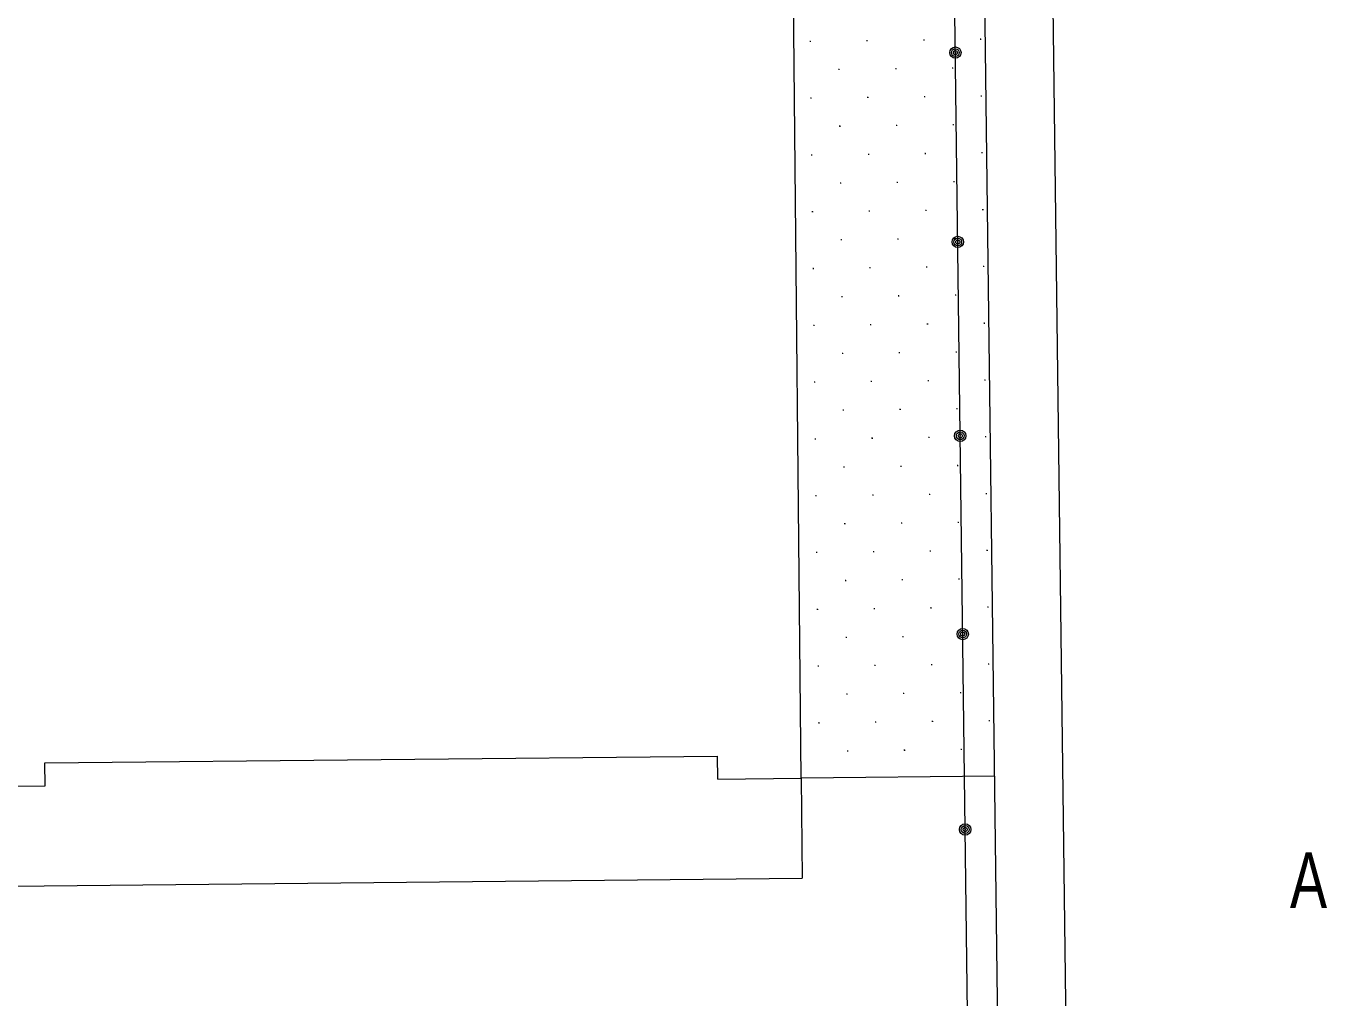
# Model space of a CAD drawing. Units: millimetres, scale not verified. Extents: x -97675 to 103927, y -47501 to 65812.
# Drawn here: x 6858 to 15449, y 22899 to 29316 of the extents above; entities that cross this region are included whole.
import ezdxf
from ezdxf.enums import TextEntityAlignment as Align

# ---------------------------------------------------------------- set-up
doc = ezdxf.new("R2010")
doc.units = ezdxf.units.MM
doc.header["$LTSCALE"] = 250
doc.layers.add('1-0_現況', color=2, linetype='Continuous', lineweight=9)
doc.styles.add('ベクターフォント', font='')
doc.styles.get('ベクターフォント').set_extended_font_data('ベクターフォント')

msp = doc.modelspace()

# ---------------------------------------------------------------- linework, layer by layer
at = {"layer": '1-0_現況'}
for p, q in [((13329, 18549.5), (13128.4, 34455.6)), ((11976.5, 24349.8), (11879.6, 34159.3)), ((12039.2, 29214), (12034.2, 29214)), ((12036.7, 29216.5), (12036.7, 29211.5)), ((12414.2, 29218.7), (12409.2, 29218.7)), ((12411.7, 29221.2), (12411.7, 29216.2)), ((12789.1, 29223.5), (12784.1, 29223.5)), ((12786.6, 29226), (12786.6, 29221)), ((13164.1, 29228.2), (13159.1, 29228.2)), ((13161.6, 29230.7), (13161.6, 29225.7)), ((12997.9, 29140.3), (12992.9, 29140.3)), ((12995.4, 29142.8), (12995.4, 29137.8)), ((12979, 29038.4), (12974, 29038.4)), ((12976.5, 29040.9), (12976.5, 29035.9)), ((12229, 29028.9), (12224, 29028.9)), ((12226.5, 29031.4), (12226.5, 29026.4)), ((12604, 29033.6), (12599, 29033.6)), ((12601.5, 29036.1), (12601.5, 29031.1)), ((12043.9, 28839), (12038.9, 28839)), ((12041.4, 28841.5), (12041.4, 28836.5)), ((12418.9, 28843.8), (12413.9, 28843.8)), ((12416.4, 28846.3), (12416.4, 28841.3)), ((12793.9, 28848.5), (12788.9, 28848.5)), ((12791.4, 28851), (12791.4, 28846)), ((13168.8, 28853.2), (13163.8, 28853.2)), ((13166.3, 28855.7), (13166.3, 28850.7)), ((12233.8, 28653.9), (12228.8, 28653.9)), ((12231.3, 28656.4), (12231.3, 28651.4)), ((12608.7, 28658.7), (12603.7, 28658.7)), ((12606.2, 28661.2), (12606.2, 28656.2)), ((12983.7, 28663.4), (12978.7, 28663.4)), ((12981.2, 28665.9), (12981.2, 28660.9)), ((12048.6, 28464.1), (12043.6, 28464.1)), ((12046.1, 28466.6), (12046.1, 28461.6)), ((12423.6, 28468.8), (12418.6, 28468.8)), ((12421.1, 28471.3), (12421.1, 28466.3)), ((12798.6, 28473.5), (12793.6, 28473.5)), ((12796.1, 28476), (12796.1, 28471)), ((13173.6, 28478.3), (13168.6, 28478.3)), ((13171.1, 28480.8), (13171.1, 28475.8)), ((12238.5, 28279), (12233.5, 28279)), ((12236, 28281.5), (12236, 28276.5)), ((12613.5, 28283.7), (12608.5, 28283.7)), ((12611, 28286.2), (12611, 28281.2)), ((12988.4, 28288.4), (12983.4, 28288.4)), ((12985.9, 28290.9), (12985.9, 28285.9)), ((12050.9, 28091.6), (12050.9, 28086.6)), ((12428.3, 28093.8), (12423.3, 28093.8)), ((12425.8, 28096.3), (12425.8, 28091.3)), ((12803.3, 28098.6), (12798.3, 28098.6)), ((12800.8, 28101.1), (12800.8, 28096.1)), ((13178.3, 28103.3), (13173.3, 28103.3)), ((13175.8, 28105.8), (13175.8, 28100.8)), ((12053.4, 28089.1), (12048.4, 28089.1)), ((12243.2, 27904), (12238.2, 27904)), ((12240.7, 27906.5), (12240.7, 27901.5)), ((12618.2, 27908.7), (12613.2, 27908.7)), ((12615.7, 27911.2), (12615.7, 27906.2)), ((12993.2, 27913.4), (12988.2, 27913.4)), ((12990.7, 27915.9), (12990.7, 27910.9)), ((13013.7, 27890.3), (13008.7, 27890.3)), ((13011.2, 27892.8), (13011.2, 27887.8)), ((12058.1, 27714.1), (12053.1, 27714.1)), ((12055.6, 27716.6), (12055.6, 27711.6)), ((12433.1, 27718.9), (12428.1, 27718.9)), ((12430.6, 27721.4), (12430.6, 27716.4)), ((12808, 27723.6), (12803, 27723.6)), ((12805.5, 27726.1), (12805.5, 27721.1)), ((13183, 27728.3), (13178, 27728.3)), ((13180.5, 27730.8), (13180.5, 27725.8)), ((12248, 27529), (12243, 27529)), ((12245.5, 27531.5), (12245.5, 27526.5)), ((12622.9, 27533.7), (12617.9, 27533.7)), ((12620.4, 27536.2), (12620.4, 27531.2)), ((12997.9, 27538.5), (12992.9, 27538.5)), ((12995.4, 27541), (12995.4, 27536)), ((12062.8, 27339.2), (12057.8, 27339.2)), ((12060.3, 27341.7), (12060.3, 27336.7)), ((12437.8, 27343.9), (12432.8, 27343.9)), ((12435.3, 27346.4), (12435.3, 27341.4)), ((12812.8, 27348.6), (12807.8, 27348.6)), ((12810.3, 27351.1), (12810.3, 27346.1)), ((13187.7, 27353.3), (13182.7, 27353.3)), ((13185.2, 27355.8), (13185.2, 27350.8)), ((12252.7, 27154), (12247.7, 27154)), ((12250.2, 27156.5), (12250.2, 27151.5)), ((12627.7, 27158.8), (12622.7, 27158.8)), ((12625.2, 27161.3), (12625.2, 27156.3)), ((13002.6, 27163.5), (12997.6, 27163.5)), ((13000.1, 27166), (13000.1, 27161)), ((12815, 26976.1), (12815, 26971.1)), ((13192.5, 26978.4), (13187.5, 26978.4)), ((13190, 26980.9), (13190, 26975.9)), ((12067.6, 26964.2), (12062.6, 26964.2)), ((12065.1, 26966.7), (12065.1, 26961.7)), ((12442.5, 26968.9), (12437.5, 26968.9)), ((12440, 26971.4), (12440, 26966.4)), ((12817.5, 26973.6), (12812.5, 26973.6)), ((12257.4, 26779.1), (12252.4, 26779.1)), ((12254.9, 26781.6), (12254.9, 26776.6)), ((12632.4, 26783.8), (12627.4, 26783.8)), ((12629.9, 26786.3), (12629.9, 26781.3)), ((13007.4, 26788.5), (13002.4, 26788.5)), ((13004.9, 26791), (13004.9, 26786)), ((12072.3, 26589.2), (12067.3, 26589.2)), ((12069.8, 26591.7), (12069.8, 26586.7)), ((12447.3, 26593.9), (12442.3, 26593.9)), ((12444.8, 26596.4), (12444.8, 26591.4)), ((12822.2, 26598.7), (12817.2, 26598.7)), ((12819.7, 26601.2), (12819.7, 26596.2)), ((13029.8, 26610.5), (13024.8, 26610.5)), ((13027.3, 26613), (13027.3, 26608)), ((13197.2, 26603.4), (13192.2, 26603.4)), ((13194.7, 26605.9), (13194.7, 26600.9)), ((12262.1, 26404.1), (12257.1, 26404.1)), ((12259.6, 26406.6), (12259.6, 26401.6)), ((12637.1, 26408.8), (12632.1, 26408.8)), ((12634.6, 26411.3), (12634.6, 26406.3)), ((13012.1, 26413.6), (13007.1, 26413.6)), ((13009.6, 26416.1), (13009.6, 26411.1)), ((12077, 26214.3), (12072, 26214.3)), ((12074.5, 26216.8), (12074.5, 26211.8)), ((12452, 26219), (12447, 26219)), ((12449.5, 26221.5), (12449.5, 26216.5)), ((12827, 26223.7), (12822, 26223.7)), ((12824.5, 26226.2), (12824.5, 26221.2)), ((13201.9, 26228.4), (13196.9, 26228.4)), ((13199.4, 26230.9), (13199.4, 26225.9)), ((12264.4, 26031.6), (12264.4, 26026.6)), ((12641.8, 26033.9), (12636.8, 26033.9)), ((12639.3, 26036.4), (12639.3, 26031.4)), ((13016.8, 26038.6), (13011.8, 26038.6)), ((13014.3, 26041.1), (13014.3, 26036.1)), ((12266.9, 26029.1), (12261.9, 26029.1)), ((12081.8, 25839.3), (12076.8, 25839.3)), ((12079.3, 25841.8), (12079.3, 25836.8)), ((12456.7, 25844), (12451.7, 25844)), ((12454.2, 25846.5), (12454.2, 25841.5)), ((12831.7, 25848.7), (12826.7, 25848.7)), ((12829.2, 25851.2), (12829.2, 25846.2)), ((13206.7, 25853.5), (13201.7, 25853.5)), ((13204.2, 25856), (13204.2, 25851)), ((12271.6, 25654.2), (12266.6, 25654.2)), ((12269.1, 25656.7), (12269.1, 25651.7)), ((12646.6, 25658.9), (12641.6, 25658.9)), ((12644.1, 25661.4), (12644.1, 25656.4)), ((13021.5, 25663.6), (13016.5, 25663.6)), ((13019, 25666.1), (13019, 25661.1)), ((12086.5, 25464.3), (12081.5, 25464.3)), ((12084, 25466.8), (12084, 25461.8)), ((12461.5, 25469), (12456.5, 25469)), ((12459, 25471.5), (12459, 25466.5)), ((12836.4, 25473.8), (12831.4, 25473.8)), ((12833.9, 25476.3), (12833.9, 25471.3)), ((13211.4, 25478.5), (13206.4, 25478.5)), ((13208.9, 25481), (13208.9, 25476)), ((12276.3, 25279.2), (12271.3, 25279.2)), ((12273.8, 25281.7), (12273.8, 25276.7)), ((12651.3, 25283.9), (12646.3, 25283.9)), ((12648.8, 25286.4), (12648.8, 25281.4)), ((13026.3, 25288.6), (13021.3, 25288.6)), ((13023.8, 25291.1), (13023.8, 25286.1)), ((13046.4, 25301.5), (13041.4, 25301.5)), ((13043.9, 25304), (13043.9, 25299)), ((12091.2, 25089.3), (12086.2, 25089.3)), ((12088.7, 25091.8), (12088.7, 25086.8)), ((12466.2, 25094.1), (12461.2, 25094.1)), ((12463.7, 25096.6), (12463.7, 25091.6)), ((12841.2, 25098.8), (12836.2, 25098.8)), ((12838.7, 25101.3), (12838.7, 25096.3)), ((13216.1, 25103.5), (13211.1, 25103.5)), ((13213.6, 25106), (13213.6, 25101)), ((13031, 24913.7), (13026, 24913.7)), ((13028.5, 24916.2), (13028.5, 24911.2)), ((12281.1, 24904.2), (12276.1, 24904.2)), ((12278.6, 24906.7), (12278.6, 24901.7)), ((12656, 24908.9), (12651, 24908.9)), ((12653.5, 24911.4), (12653.5, 24906.4)), ((12095.9, 24714.4), (12090.9, 24714.4)), ((12093.4, 24716.9), (12093.4, 24711.9)), ((12470.9, 24719.1), (12465.9, 24719.1)), ((12468.4, 24721.6), (12468.4, 24716.6)), ((12845.9, 24723.8), (12840.9, 24723.8)), ((12843.4, 24726.3), (12843.4, 24721.3)), ((13220.9, 24728.6), (13215.9, 24728.6)), ((13218.4, 24731.1), (13218.4, 24726.1)), ((6983.2, 24450.4), (11425.1, 24494.3)), ((11426.6, 24344.3), (11425.1, 24494.3)), ((12285.8, 24529.2), (12280.8, 24529.2)), ((12283.3, 24531.7), (12283.3, 24526.7)), ((12660.8, 24534), (12655.8, 24534)), ((12658.3, 24536.5), (12658.3, 24531.5)), ((13035.7, 24538.7), (13030.7, 24538.7)), ((13033.2, 24541.2), (13033.2, 24536.2)), ((6984.7, 24300.4), (6983.2, 24450.4)), ((13255.7, 24362.4), (11976.5, 24349.8)), ((6434.7, 24295), (6984.7, 24300.4)), ((13062.6, 24011.1), (13057.6, 24011.1)), ((13060.1, 24013.6), (13060.1, 24008.6))]:
    msp.add_line(p, q, dxfattribs=at)
for points in [[(13781.3, 18373.1), (13576.1, 34640.1), (12507.9, 35743.4)], [(-48240.4, 15985.9), (11333.1, 16726.6), (13128, 18628), (12948.3, 32878.8)], [(11426.6, 24344.3), (11976.5, 24349.8), (11983.1, 23689.2)], [(-50487.5, 23732.3), (-50480.9, 23058), (11983.1, 23689.2)]]:
    msp.add_lwpolyline(points, dxfattribs=at)
for centre, radius in [((12995.4, 29140.3), 37.5), ((12995.4, 29140.3), 25.5), ((12995.4, 29140.3), 13.5), ((13011.2, 27890.3), 37.5), ((13011.2, 27890.3), 25.5), ((13011.2, 27890.3), 13.5), ((13027.3, 26610.5), 37.5), ((13027.3, 26610.5), 25.5), ((13027.3, 26610.5), 13.5), ((13043.9, 25301.5), 37.5), ((13043.9, 25301.5), 25.5), ((13043.9, 25301.5), 13.5), ((13060.1, 24011.1), 37.5), ((13060.1, 24011.1), 25.5), ((13060.1, 24011.1), 13.5)]:
    msp.add_circle(centre, radius, dxfattribs=at)

# ---------------------------------------------------------------- texts
at = {"layer": '1-0_現況', "color": 4, "style": 'ベクターフォント', "width": 0.75}
msp.add_text('A', height=366.6, dxfattribs=at).set_placement((15204.6, 23382.9), align=Align.BOTTOM_LEFT)

doc.saveas('drawing.dxf')
